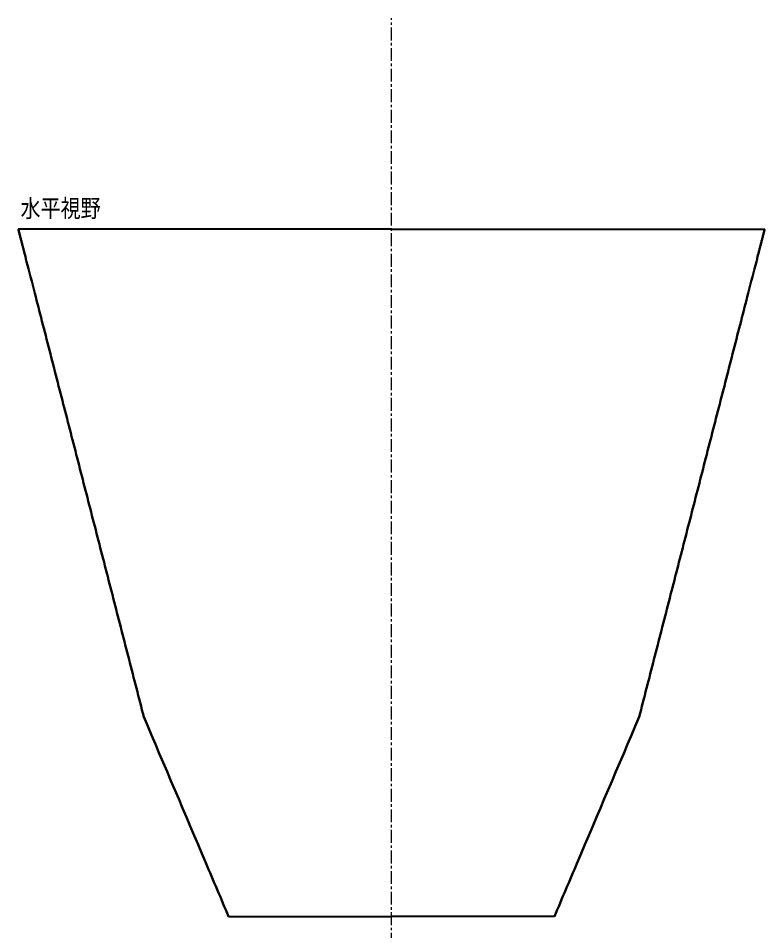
# Model space of a CAD drawing. Header units: millimetres. Extents: x -573 to 3430, y 0 to 3769.
# Drawn here: x -573 to 1270, y 1512 to 3767 of the extents above; entities that cross this region are included whole.
import ezdxf

# ---------------------------------------------------------------- set-up
doc = ezdxf.new("R2010")
doc.units = ezdxf.units.MM
doc.linetypes.add('CENTER', pattern=[50.8, 31.75, -6.35, 6.35, -6.35])
doc.layers.add('05 Center', color=3, linetype='CENTER', lineweight=15)
doc.styles.add('TOKURA STANDARD', font='simplex.shx', dxfattribs={"width": 0.9, "bigfont": 'extfont.shx'})

msp = doc.modelspace()

# ---------------------------------------------------------------- linework, layer by layer
for points, degree, knots in [([(-573.297, 3246.918, -368.054), (-564.567, 3213.012, -368.054), (-555.838, 3179.105, -368.054), (-409.517, 2610.769, -368.054), (-263.196, 2042.432, -368.054)], 2, [-3195.21955566, -3195.21955566, -3195.21955566, -3122.92541525, -3122.92541525, -1911.14472171, -1911.14472171, -1911.14472171]), ([(-263.196, 2042.432, -368.054), (-409.517, 2610.769, -368.054), (-555.838, 3179.105, -368.054), (-564.567, 3213.012, -368.054), (-573.297, 3246.918, -368.054)], 2, [1911.14472171, 1911.14472171, 1911.14472171, 3122.92541525, 3122.92541525, 3195.21955566, 3195.21955566, 3195.21955566]), ([(348.339, 3246.918, -368.054), (194.733, 3246.918, -368.054), (41.127, 3246.918, -368.054), (-189.282, 3246.918, -368.054), (-266.085, 3246.918, -368.054), (-419.691, 3246.918, -368.054), (-496.494, 3246.918, -368.054), (-573.297, 3246.918, -368.054)], 3, [0, 0, 0, 0, 460.91241242, 460.91241242, 691.36861863, 691.36861863, 921.82482484, 921.82482484, 921.82482484, 921.82482484]), ([(348.339, 3246.918, -368.054), (501.945, 3246.918, -368.054), (655.551, 3246.918, -368.054), (885.96, 3246.918, -368.054), (962.763, 3246.918, -368.054), (1116.369, 3246.918, -368.054), (1193.172, 3246.918, -368.054), (1269.975, 3246.918, -368.054)], 3, [0, 0, 0, 0, 460.91241242, 460.91241242, 691.36861863, 691.36861863, 921.82482484, 921.82482484, 921.82482484, 921.82482484]), ([(1269.975, 3246.918, -368.054), (1261.245, 3213.012, -368.054), (1252.516, 3179.105, -368.054), (1106.195, 2610.769, -368.054), (959.874, 2042.432, -368.054)], 2, [-3195.21955566, -3195.21955566, -3195.21955566, -3122.92541525, -3122.92541525, -1911.14472171, -1911.14472171, -1911.14472171]), ([(959.874, 2042.432, -368.054), (1106.195, 2610.769, -368.054), (1252.516, 3179.105, -368.054), (1261.245, 3213.012, -368.054), (1269.975, 3246.918, -368.054)], 2, [1911.14472171, 1911.14472171, 1911.14472171, 3122.92541525, 3122.92541525, 3195.21955566, 3195.21955566, 3195.21955566]), ([(-53.902, 1549.743, -368.054), (-72.705, 1594.007, -368.054), (-91.509, 1638.272, -368.054), (-161.274, 1802.502, -368.054), (-212.235, 1922.467, -368.054), (-263.196, 2042.432, -368.054)], 3, [1058.19546742, 1058.19546742, 1058.19546742, 1058.19546742, 1206.59851452, 1206.59851452, 1608.79801936, 1608.79801936, 1608.79801936, 1608.79801936]), ([(-263.196, 2042.432, -368.054), (-212.235, 1922.467, -368.054), (-161.274, 1802.502, -368.054), (-91.509, 1638.272, -368.054), (-72.705, 1594.007, -368.054), (-53.902, 1549.743, -368.054)], 3, [-1608.79801936, -1608.79801936, -1608.79801936, -1608.79801936, -1206.59851452, -1206.59851452, -1058.19546742, -1058.19546742, -1058.19546742, -1058.19546742]), ([(750.58, 1549.743, -368.054), (769.383, 1594.007, -368.054), (788.187, 1638.272, -368.054), (857.952, 1802.502, -368.054), (908.913, 1922.467, -368.054), (959.874, 2042.432, -368.054)], 3, [1058.19546742, 1058.19546742, 1058.19546742, 1058.19546742, 1206.59851452, 1206.59851452, 1608.79801936, 1608.79801936, 1608.79801936, 1608.79801936]), ([(959.874, 2042.432, -368.054), (908.913, 1922.467, -368.054), (857.952, 1802.502, -368.054), (788.187, 1638.272, -368.054), (769.383, 1594.007, -368.054), (750.58, 1549.743, -368.054)], 3, [-1608.79801936, -1608.79801936, -1608.79801936, -1608.79801936, -1206.59851452, -1206.59851452, -1058.19546742, -1058.19546742, -1058.19546742, -1058.19546742]), ([(-53.902, 1549.743, -368.054), (-7.474, 1549.743, -368.054), (38.954, 1549.743, -368.054), (159.292, 1549.743, -368.054), (233.203, 1549.743, -368.054), (320.856, 1549.743, -368.054), (334.597, 1549.743, -368.054), (348.339, 1549.743, -368.054)], 3, [82.46670711, 82.46670711, 82.46670711, 82.46670711, 221.7783423, 221.7783423, 443.5566846, 443.5566846, 484.79003816, 484.79003816, 484.79003816, 484.79003816]), ([(750.58, 1549.743, -368.054), (704.152, 1549.743, -368.054), (657.724, 1549.743, -368.054), (537.386, 1549.743, -368.054), (463.475, 1549.743, -368.054), (375.822, 1549.743, -368.054), (362.081, 1549.743, -368.054), (348.339, 1549.743, -368.054)], 3, [82.46670711, 82.46670711, 82.46670711, 82.46670711, 221.7783423, 221.7783423, 443.5566846, 443.5566846, 484.79003816, 484.79003816, 484.79003816, 484.79003816])]:
    msp.add_open_spline(points, degree=degree, knots=knots)
at = {"layer": '05 Center'}
msp.add_line((348.339, 105.939, -368.054), (348.339, 3767.44, -368.054), dxfattribs=at)

# ---------------------------------------------------------------- texts
at = {"insert": (-567.847, 3321.46), "char_height": 50, "attachment_point": 1, "style": 'TOKURA STANDARD'}
msp.add_mtext_dynamic_manual_height_columns('水平視野', width=254.15143, gutter_width=16, heights=[0], dxfattribs=at)

doc.saveas('drawing.dxf')
